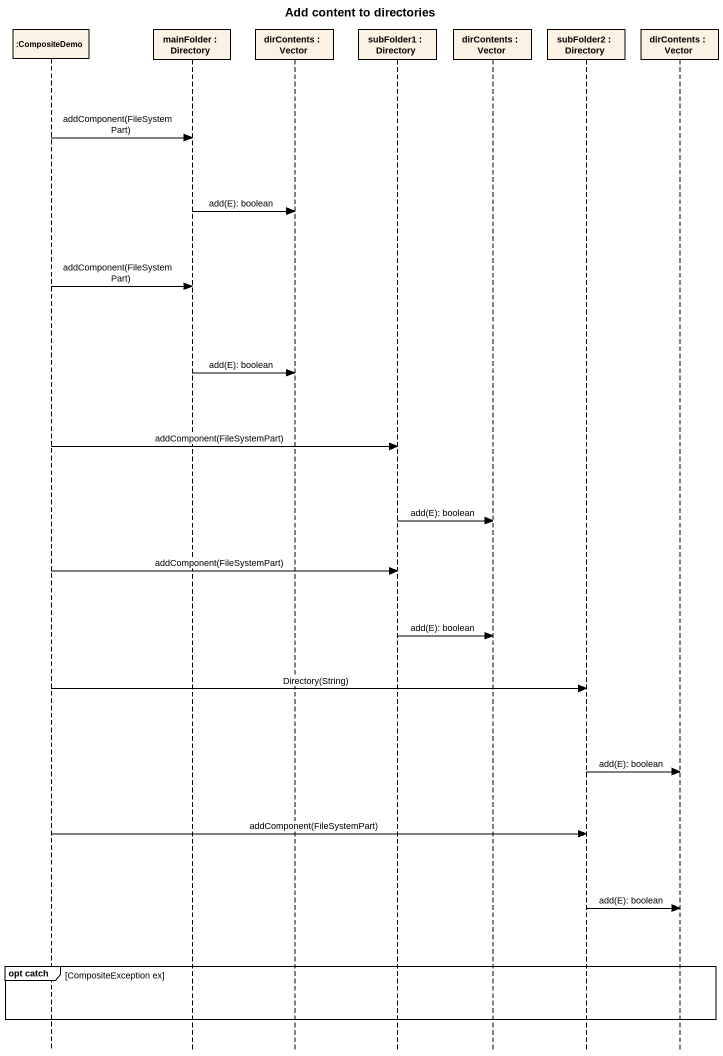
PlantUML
@startuml
title Add content to directories
hide footbox
participant ":CompositeDemo" as CompositeDemo
participant "mainFolder : Directory" as mainFolder
participant "dirContents : Vector" as dirContents
participant "subFolder1 : Directory" as subFolder1
participant "dirContents : Vector" as dirContents_2
participant "subFolder2 : Directory" as subFolder2
participant "dirContents : Vector" as dirContents_3

CompositeDemo -> mainFolder : addComponent(FileSystemPart)
mainFolder -> dirContents : add(E): boolean
CompositeDemo -> mainFolder : addComponent(FileSystemPart)
mainFolder -> dirContents : add(E): boolean
CompositeDemo -> subFolder1 : addComponent(FileSystemPart)
subFolder1 -> dirContents_2 : add(E): boolean
CompositeDemo -> subFolder1 : addComponent(FileSystemPart)
subFolder1 -> dirContents_2 : add(E): boolean
CompositeDemo -> subFolder2 : Directory(String)
subFolder2 -> dirContents_3 : add(E): boolean
CompositeDemo -> subFolder2 : addComponent(FileSystemPart)
subFolder2 -> dirContents_3 : add(E): boolean
group opt catch [CompositeException ex]
end
@enduml
